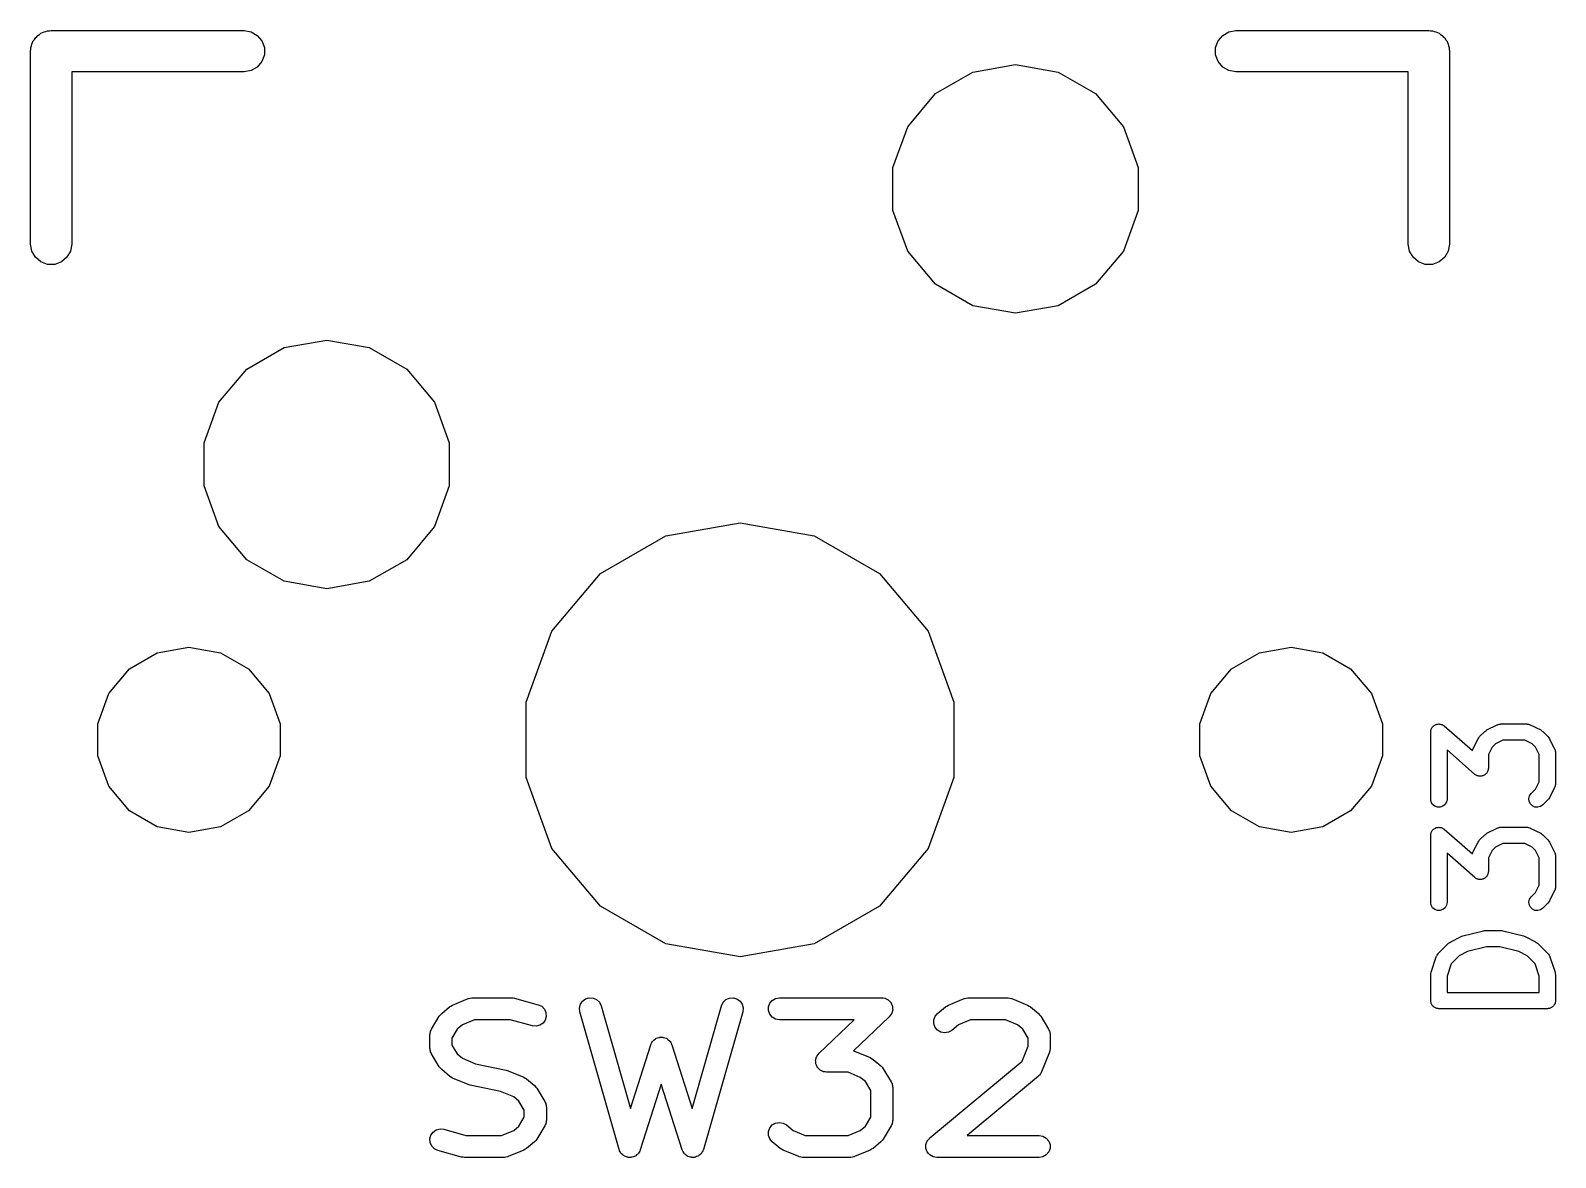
# Model space of a CAD drawing. Header units: millimetres. Extents: x 37 to 156, y -137 to -19.
# Drawn here: x 81.46 to 95.52, y -110.85 to -100.46 of the extents above; entities that cross this region are included whole.
import ezdxf

# ---------------------------------------------------------------- set-up
doc = ezdxf.new("R2010")
doc.units = ezdxf.units.MM
doc.layers.add('BLACK', color=7, linetype='Continuous')

# ---------------------------------------------------------------- blocks, each defined once
blk = doc.blocks.new('hhskb2-F.SilkS')
at = {"layer": 'BLACK'}
for p, q in [((81.5168, -100.517), (81.5275, -100.504)), ((81.5275, -100.504), (81.542, -100.496)), ((81.542, -100.496), (81.5547, -100.485)), ((81.5547, -100.485), (81.5704, -100.479)), ((81.5704, -100.479), (81.5848, -100.471)), ((81.5848, -100.471), (81.6013, -100.468)), ((81.6013, -100.468), (81.6169, -100.462)), ((81.6169, -100.462), (81.6336, -100.462)), ((81.6336, -100.462), (81.65, -100.459)), ((81.65, -100.459), (83.428, -100.459)), ((83.428, -100.459), (83.4932, -100.471)), ((83.4932, -100.471), (83.5505, -100.504)), ((83.5505, -100.504), (83.593, -100.555)), ((92.407, -100.555), (92.4495, -100.504)), ((92.4495, -100.504), (92.5068, -100.471)), ((92.5068, -100.471), (92.572, -100.459)), ((92.572, -100.459), (94.35, -100.459)), ((94.35, -100.459), (94.3664, -100.462)), ((94.3664, -100.462), (94.3831, -100.462)), ((94.3831, -100.462), (94.3987, -100.468)), ((94.3987, -100.468), (94.4152, -100.471)), ((94.4152, -100.471), (94.4296, -100.479)), ((94.4296, -100.479), (94.4453, -100.485)), ((94.4453, -100.485), (94.458, -100.496)), ((94.458, -100.496), (94.4725, -100.504)), ((94.4725, -100.504), (94.4832, -100.517)), ((81.4595, -100.65), (81.4624, -100.634)), ((81.4595, -102.428), (81.4595, -100.65)), ((81.4624, -100.617), (81.4681, -100.601)), ((81.4624, -100.634), (81.4624, -100.617)), ((81.4681, -100.601), (81.471, -100.585)), ((81.471, -100.585), (81.4793, -100.57)), ((81.4793, -100.57), (81.485, -100.555)), ((81.485, -100.555), (81.4957, -100.542)), ((81.4957, -100.542), (81.5041, -100.528)), ((81.5041, -100.528), (81.5168, -100.517)), ((83.593, -100.555), (83.6156, -100.617)), ((83.6156, -100.617), (83.6156, -100.683)), ((92.3844, -100.617), (92.407, -100.555)), ((92.3844, -100.683), (92.3844, -100.617)), ((94.4832, -100.517), (94.4959, -100.528)), ((94.4959, -100.528), (94.5043, -100.542)), ((94.5043, -100.542), (94.515, -100.555)), ((94.515, -100.555), (94.5207, -100.57)), ((94.5207, -100.57), (94.529, -100.585)), ((94.529, -100.585), (94.5319, -100.601)), ((94.5319, -100.601), (94.5376, -100.617)), ((94.5376, -100.617), (94.5376, -100.634)), ((94.5376, -100.634), (94.5405, -100.65)), ((94.5405, -100.65), (94.5405, -102.428)), ((83.593, -100.745), (83.5505, -100.796)), ((83.6156, -100.683), (83.593, -100.745)), ((90.1476, -100.842), (90.54, -100.773)), ((90.54, -100.773), (90.9324, -100.842)), ((92.407, -100.745), (92.3844, -100.683)), ((92.4495, -100.796), (92.407, -100.745)), ((83.428, -100.84), (81.8405, -100.84)), ((81.8405, -100.84), (81.8405, -102.428)), ((83.4932, -100.829), (83.428, -100.84)), ((83.5505, -100.796), (83.4932, -100.829)), ((89.8025, -101.041), (90.1476, -100.842)), ((90.9324, -100.842), (91.2775, -101.041)), ((92.5068, -100.829), (92.4495, -100.796)), ((92.572, -100.84), (92.5068, -100.829)), ((94.1595, -100.84), (92.572, -100.84)), ((94.1595, -102.428), (94.1595, -100.84)), ((89.5464, -101.346), (89.8025, -101.041)), ((91.2775, -101.041), (91.5336, -101.346)), ((89.4101, -101.721), (89.5464, -101.346)), ((91.5336, -101.346), (91.6699, -101.721)), ((89.4101, -102.119), (89.4101, -101.721)), ((91.6699, -101.721), (91.6699, -102.119)), ((89.5464, -102.494), (89.4101, -102.119)), ((91.6699, -102.119), (91.5336, -102.494)), ((81.471, -102.493), (81.4595, -102.428)), ((81.8405, -102.428), (81.829, -102.493)), ((94.171, -102.493), (94.1595, -102.428)), ((94.5405, -102.428), (94.529, -102.493)), ((81.5041, -102.55), (81.471, -102.493)), ((81.5547, -102.593), (81.5041, -102.55)), ((81.6169, -102.616), (81.5547, -102.593)), ((81.6831, -102.616), (81.6169, -102.616)), ((81.7452, -102.593), (81.6831, -102.616)), ((81.7959, -102.55), (81.7452, -102.593)), ((81.829, -102.493), (81.7959, -102.55)), ((89.8025, -102.799), (89.5464, -102.494)), ((91.5336, -102.494), (91.2775, -102.799)), ((94.2041, -102.55), (94.171, -102.493)), ((94.2548, -102.593), (94.2041, -102.55)), ((94.3169, -102.616), (94.2548, -102.593)), ((94.3831, -102.616), (94.3169, -102.616)), ((94.4453, -102.593), (94.3831, -102.616)), ((94.4959, -102.55), (94.4453, -102.593)), ((94.529, -102.493), (94.4959, -102.55)), ((90.1476, -102.998), (89.8025, -102.799)), ((91.2775, -102.799), (90.9324, -102.998)), ((90.54, -103.067), (90.1476, -102.998)), ((90.9324, -102.998), (90.54, -103.067)), ((83.7976, -103.382), (84.19, -103.313)), ((84.19, -103.313), (84.5824, -103.382)), ((83.4525, -103.581), (83.7976, -103.382)), ((84.5824, -103.382), (84.9275, -103.581)), ((83.1964, -103.886), (83.4525, -103.581)), ((84.9275, -103.581), (85.1836, -103.886)), ((83.0601, -104.261), (83.1964, -103.886)), ((85.1836, -103.886), (85.3199, -104.261)), ((83.0601, -104.659), (83.0601, -104.261)), ((85.3199, -104.261), (85.3199, -104.659)), ((83.1964, -105.034), (83.0601, -104.659)), ((85.3199, -104.659), (85.1836, -105.034)), ((87.3154, -105.119), (88, -104.998)), ((88, -104.998), (88.6846, -105.119)), ((83.4525, -105.339), (83.1964, -105.034)), ((85.1836, -105.034), (84.9275, -105.339)), ((86.7134, -105.467), (87.3154, -105.119)), ((88.6846, -105.119), (89.2865, -105.467)), ((83.7976, -105.538), (83.4525, -105.339)), ((84.9275, -105.339), (84.5824, -105.538)), ((84.19, -105.607), (83.7976, -105.538)), ((84.5824, -105.538), (84.19, -105.607)), ((86.2666, -105.999), (86.7134, -105.467)), ((89.2865, -105.467), (89.7334, -105.999)), ((86.0289, -106.652), (86.2666, -105.999)), ((89.7334, -105.999), (89.9711, -106.652)), ((82.371, -106.346), (82.6279, -106.197)), ((82.6279, -106.197), (82.92, -106.146)), ((82.92, -106.146), (83.2121, -106.197)), ((83.2121, -106.197), (83.469, -106.346)), ((92.531, -106.346), (92.7879, -106.197)), ((92.7879, -106.197), (93.08, -106.146)), ((93.08, -106.146), (93.3721, -106.197)), ((93.3721, -106.197), (93.629, -106.346)), ((82.1803, -106.573), (82.371, -106.346)), ((83.469, -106.346), (83.6597, -106.573)), ((92.3403, -106.573), (92.531, -106.346)), ((93.629, -106.346), (93.8197, -106.573)), ((82.0788, -106.852), (82.1803, -106.573)), ((83.6597, -106.573), (83.7612, -106.852)), ((86.0289, -107.348), (86.0289, -106.652)), ((89.9711, -106.652), (89.9711, -107.348)), ((92.2388, -106.852), (92.3403, -106.573)), ((93.8197, -106.573), (93.9212, -106.852)), ((82.0788, -107.148), (82.0788, -106.852)), ((83.7612, -106.852), (83.7612, -107.148)), ((92.2388, -107.148), (92.2388, -106.852)), ((93.9212, -106.852), (93.9212, -107.148)), ((94.3674, -106.928), (94.3687, -106.921)), ((94.3674, -107.547), (94.3674, -106.928)), ((94.3687, -106.921), (94.3688, -106.914)), ((94.3688, -106.914), (94.3709, -106.908)), ((94.3709, -106.908), (94.3719, -106.902)), ((94.3719, -106.902), (94.3756, -106.896)), ((94.3756, -106.896), (94.3782, -106.889)), ((94.3782, -106.889), (94.382, -106.885)), ((94.382, -106.885), (94.3849, -106.88)), ((94.3849, -106.88), (94.3905, -106.875)), ((94.3905, -106.875), (94.3954, -106.87)), ((94.3954, -106.87), (94.4004, -106.867)), ((94.4004, -106.867), (94.4049, -106.863)), ((94.4049, -106.863), (94.4118, -106.861)), ((94.4118, -106.861), (94.4182, -106.857)), ((94.4182, -106.857), (94.4239, -106.856)), ((94.4239, -106.856), (94.4294, -106.854)), ((94.4294, -106.854), (94.4367, -106.854)), ((94.4367, -106.854), (94.4439, -106.853)), ((94.4439, -106.853), (94.4496, -106.854)), ((94.4496, -106.854), (94.4554, -106.854)), ((94.4554, -106.854), (94.4623, -106.857)), ((94.4623, -106.857), (94.4695, -106.858)), ((94.4695, -106.858), (94.4744, -106.861)), ((94.4744, -106.861), (94.4799, -106.863)), ((94.4799, -106.863), (94.4855, -106.868)), ((94.4855, -106.868), (94.4918, -106.872)), ((94.4918, -106.872), (94.7518, -107.099)), ((94.8039, -106.99), (94.811, -106.98)), ((94.811, -106.98), (94.8179, -106.97)), ((94.8179, -106.97), (94.8655, -106.923)), ((94.8655, -106.923), (94.8754, -106.916)), ((94.8754, -106.916), (94.885, -106.909)), ((94.885, -106.909), (94.9803, -106.861)), ((94.9803, -106.861), (94.9844, -106.86)), ((94.9844, -106.86), (94.9882, -106.858)), ((94.9882, -106.858), (94.9968, -106.856)), ((94.9968, -106.856), (95.0052, -106.854)), ((95.0052, -106.854), (95.0096, -106.854)), ((95.0096, -106.854), (95.0138, -106.853)), ((95.0138, -106.853), (95.2519, -106.853)), ((95.2519, -106.853), (95.2562, -106.854)), ((95.2562, -106.854), (95.2605, -106.854)), ((95.2605, -106.854), (95.2689, -106.856)), ((95.2689, -106.856), (95.2776, -106.858)), ((95.2776, -106.858), (95.2813, -106.86)), ((95.2813, -106.86), (95.2854, -106.861)), ((95.2854, -106.861), (95.3807, -106.909)), ((95.3807, -106.909), (95.3903, -106.916)), ((95.3903, -106.916), (95.4002, -106.923)), ((95.4002, -106.923), (95.4478, -106.97)), ((95.4478, -106.97), (95.4547, -106.98)), ((95.4547, -106.98), (95.4618, -106.99)), ((94.7739, -107.318), (94.5174, -107.093)), ((94.5174, -107.093), (94.5174, -107.547)), ((94.7518, -107.099), (94.7529, -107.093)), ((94.7529, -107.093), (94.755, -107.089)), ((94.755, -107.089), (94.7563, -107.085)), ((94.7563, -107.085), (94.8039, -106.99)), ((94.9326, -107.068), (94.8983, -107.136)), ((94.963, -107.037), (94.9326, -107.068)), ((95.0315, -107.003), (94.963, -107.037)), ((95.2342, -107.003), (95.0315, -107.003)), ((95.3027, -107.037), (95.2342, -107.003)), ((95.3331, -107.068), (95.3027, -107.037)), ((95.3674, -107.136), (95.3331, -107.068)), ((95.4618, -106.99), (95.5095, -107.085)), ((95.5095, -107.085), (95.5107, -107.089)), ((95.5107, -107.089), (95.5129, -107.093)), ((95.5129, -107.093), (95.5144, -107.102)), ((95.5144, -107.102), (95.5169, -107.11)), ((95.5169, -107.11), (95.5166, -107.114)), ((95.5166, -107.114), (95.5174, -107.119)), ((95.5174, -107.119), (95.5174, -107.404)), ((82.1803, -107.427), (82.0788, -107.148)), ((83.7612, -107.148), (83.6597, -107.427)), ((92.3403, -107.427), (92.2388, -107.148)), ((93.9212, -107.148), (93.8197, -107.427)), ((94.8983, -107.261), (94.8971, -107.269)), ((94.8983, -107.136), (94.8983, -107.261)), ((95.3674, -107.387), (95.3674, -107.136)), ((86.2666, -108.001), (86.0289, -107.348)), ((89.9711, -107.348), (89.7334, -108.001)), ((94.7802, -107.322), (94.7739, -107.318)), ((94.7858, -107.326), (94.7802, -107.322)), ((94.7913, -107.328), (94.7858, -107.326)), ((94.7962, -107.331), (94.7913, -107.328)), ((94.8034, -107.333), (94.7962, -107.331)), ((94.8103, -107.335), (94.8034, -107.333)), ((94.8161, -107.335), (94.8103, -107.335)), ((94.8218, -107.336), (94.8161, -107.335)), ((94.829, -107.335), (94.8218, -107.336)), ((94.8364, -107.335), (94.829, -107.335)), ((94.8418, -107.333), (94.8364, -107.335)), ((94.8475, -107.332), (94.8418, -107.333)), ((94.8539, -107.329), (94.8475, -107.332)), ((94.8608, -107.326), (94.8539, -107.329)), ((94.8653, -107.323), (94.8608, -107.326)), ((94.8703, -107.32), (94.8653, -107.323)), ((94.8752, -107.314), (94.8703, -107.32)), ((94.8808, -107.31), (94.8752, -107.314)), ((94.8837, -107.305), (94.8808, -107.31)), ((94.8875, -107.3), (94.8837, -107.305)), ((94.8901, -107.293), (94.8875, -107.3)), ((94.8938, -107.287), (94.8901, -107.293)), ((94.8948, -107.281), (94.8938, -107.287)), ((94.8969, -107.276), (94.8948, -107.281)), ((94.8971, -107.269), (94.8969, -107.276)), ((95.3331, -107.455), (95.3674, -107.387)), ((82.371, -107.654), (82.1803, -107.427)), ((83.6597, -107.427), (83.469, -107.654)), ((92.531, -107.654), (92.3403, -107.427)), ((93.8197, -107.427), (93.629, -107.654)), ((95.2724, -107.541), (95.2792, -107.515)), ((95.2747, -107.567), (95.2724, -107.541)), ((95.2792, -107.515), (95.2941, -107.494)), ((95.2941, -107.494), (95.3331, -107.455)), ((95.4618, -107.533), (95.4547, -107.543)), ((95.5095, -107.438), (95.4618, -107.533)), ((95.5107, -107.434), (95.5095, -107.438)), ((95.5129, -107.43), (95.5107, -107.434)), ((95.5144, -107.421), (95.5129, -107.43)), ((95.5169, -107.413), (95.5144, -107.421)), ((95.5174, -107.404), (95.5166, -107.409)), ((95.5166, -107.409), (95.5169, -107.413)), ((82.6279, -107.803), (82.371, -107.654)), ((83.469, -107.654), (83.2121, -107.803)), ((92.7879, -107.803), (92.531, -107.654)), ((93.629, -107.654), (93.3721, -107.803)), ((94.3719, -107.573), (94.3674, -107.547)), ((94.3849, -107.595), (94.3719, -107.573)), ((94.4049, -107.612), (94.3849, -107.595)), ((94.4294, -107.621), (94.4049, -107.612)), ((94.4554, -107.621), (94.4294, -107.621)), ((94.4799, -107.612), (94.4554, -107.621)), ((94.4998, -107.595), (94.4799, -107.612)), ((94.5129, -107.573), (94.4998, -107.595)), ((94.5174, -107.547), (94.5129, -107.573)), ((95.2857, -107.59), (95.2747, -107.567)), ((95.3041, -107.609), (95.2857, -107.59)), ((95.3277, -107.62), (95.3041, -107.609)), ((95.3537, -107.622), (95.3277, -107.62)), ((95.3788, -107.615), (95.3537, -107.622)), ((95.4002, -107.6), (95.3788, -107.615)), ((95.4478, -107.553), (95.4002, -107.6)), ((95.4547, -107.543), (95.4478, -107.553)), ((82.92, -107.854), (82.6279, -107.803)), ((83.2121, -107.803), (82.92, -107.854)), ((93.08, -107.854), (92.7879, -107.803)), ((93.3721, -107.803), (93.08, -107.854)), ((94.3905, -107.828), (94.3954, -107.822)), ((94.3954, -107.822), (94.4004, -107.819)), ((94.4004, -107.819), (94.4049, -107.816)), ((94.4049, -107.816), (94.4118, -107.813)), ((94.4118, -107.813), (94.4182, -107.809)), ((94.4182, -107.809), (94.4239, -107.809)), ((94.4239, -107.809), (94.4294, -107.807)), ((94.4294, -107.807), (94.4367, -107.807)), ((94.4367, -107.807), (94.4439, -107.805)), ((94.4439, -107.805), (94.4496, -107.807)), ((94.4496, -107.807), (94.4554, -107.807)), ((94.4554, -107.807), (94.4623, -107.809)), ((94.4623, -107.809), (94.4695, -107.811)), ((94.4695, -107.811), (94.4744, -107.814)), ((94.4744, -107.814), (94.4799, -107.816)), ((94.4799, -107.816), (94.4855, -107.82)), ((94.4855, -107.82), (94.4918, -107.824)), ((94.4918, -107.824), (94.7518, -108.052)), ((94.885, -107.861), (94.9803, -107.813)), ((94.9803, -107.813), (94.9844, -107.812)), ((94.9844, -107.812), (94.9882, -107.81)), ((94.9882, -107.81), (94.9968, -107.808)), ((94.9968, -107.808), (95.0052, -107.806)), ((95.0052, -107.806), (95.0096, -107.806)), ((95.0096, -107.806), (95.0138, -107.805)), ((95.0138, -107.805), (95.2519, -107.805)), ((95.2519, -107.805), (95.2562, -107.806)), ((95.2562, -107.806), (95.2605, -107.806)), ((95.2605, -107.806), (95.2689, -107.808)), ((95.2689, -107.808), (95.2776, -107.81)), ((95.2776, -107.81), (95.2813, -107.812)), ((95.2813, -107.812), (95.2854, -107.813)), ((95.2854, -107.813), (95.3807, -107.861)), ((94.3674, -107.88), (94.3687, -107.873)), ((94.3674, -108.5), (94.3674, -107.88)), ((94.3687, -107.873), (94.3688, -107.866)), ((94.3688, -107.866), (94.3709, -107.861)), ((94.3709, -107.861), (94.3719, -107.855)), ((94.3719, -107.855), (94.3756, -107.848)), ((94.3756, -107.848), (94.3782, -107.842)), ((94.3782, -107.842), (94.382, -107.837)), ((94.382, -107.837), (94.3849, -107.832)), ((94.3849, -107.832), (94.3905, -107.828)), ((94.7563, -108.037), (94.8039, -107.942)), ((94.8039, -107.942), (94.811, -107.933)), ((94.811, -107.933), (94.8179, -107.923)), ((94.8179, -107.923), (94.8655, -107.875)), ((94.8655, -107.875), (94.8754, -107.868)), ((94.8754, -107.868), (94.885, -107.861)), ((95.0315, -107.955), (94.963, -107.99)), ((95.2342, -107.955), (95.0315, -107.955)), ((95.3027, -107.99), (95.2342, -107.955)), ((95.3807, -107.861), (95.3903, -107.868)), ((95.3903, -107.868), (95.4002, -107.875)), ((95.4002, -107.875), (95.4478, -107.923)), ((95.4478, -107.923), (95.4547, -107.933)), ((95.4547, -107.933), (95.4618, -107.942)), ((95.4618, -107.942), (95.5095, -108.037)), ((86.7134, -108.533), (86.2666, -108.001)), ((89.7334, -108.001), (89.2865, -108.533)), ((94.7739, -108.27), (94.5174, -108.046)), ((94.5174, -108.046), (94.5174, -108.5)), ((94.7518, -108.052), (94.7529, -108.045)), ((94.7529, -108.045), (94.755, -108.042)), ((94.755, -108.042), (94.7563, -108.037)), ((94.9326, -108.02), (94.8983, -108.089)), ((94.8983, -108.089), (94.8983, -108.214)), ((94.963, -107.99), (94.9326, -108.02)), ((95.3331, -108.02), (95.3027, -107.99)), ((95.3674, -108.089), (95.3331, -108.02)), ((95.3674, -108.339), (95.3674, -108.089)), ((95.5095, -108.037), (95.5107, -108.042)), ((95.5107, -108.042), (95.5129, -108.045)), ((95.5129, -108.045), (95.5144, -108.054)), ((95.5144, -108.054), (95.5169, -108.062)), ((95.5169, -108.062), (95.5166, -108.067)), ((95.5166, -108.067), (95.5174, -108.071)), ((95.5174, -108.071), (95.5174, -108.357)), ((94.8938, -108.239), (94.8901, -108.246)), ((94.8948, -108.234), (94.8938, -108.239)), ((94.8969, -108.228), (94.8948, -108.234)), ((94.8971, -108.221), (94.8969, -108.228)), ((94.8983, -108.214), (94.8971, -108.221)), ((94.7802, -108.274), (94.7739, -108.27)), ((94.7858, -108.279), (94.7802, -108.274)), ((94.7913, -108.281), (94.7858, -108.279)), ((94.7962, -108.284), (94.7913, -108.281)), ((94.8034, -108.285), (94.7962, -108.284)), ((94.8103, -108.288), (94.8034, -108.285)), ((94.8161, -108.288), (94.8103, -108.288)), ((94.8218, -108.289), (94.8161, -108.288)), ((94.829, -108.288), (94.8218, -108.289)), ((94.8364, -108.288), (94.829, -108.288)), ((94.8418, -108.286), (94.8364, -108.288)), ((94.8475, -108.285), (94.8418, -108.286)), ((94.8539, -108.281), (94.8475, -108.285)), ((94.8608, -108.279), (94.8539, -108.281)), ((94.8653, -108.275), (94.8608, -108.279)), ((94.8703, -108.272), (94.8653, -108.275)), ((94.8752, -108.267), (94.8703, -108.272)), ((94.8808, -108.262), (94.8752, -108.267)), ((94.8837, -108.257), (94.8808, -108.262)), ((94.8875, -108.253), (94.8837, -108.257)), ((94.8901, -108.246), (94.8875, -108.253)), ((95.3331, -108.407), (95.3674, -108.339)), ((95.5107, -108.386), (95.5095, -108.39)), ((95.5129, -108.382), (95.5107, -108.386)), ((95.5144, -108.374), (95.5129, -108.382)), ((95.5169, -108.365), (95.5144, -108.374)), ((95.5174, -108.357), (95.5166, -108.361)), ((95.5166, -108.361), (95.5169, -108.365)), ((94.3719, -108.525), (94.3674, -108.5)), ((94.3849, -108.548), (94.3719, -108.525)), ((94.5129, -108.525), (94.4998, -108.548)), ((94.5174, -108.5), (94.5129, -108.525)), ((95.2724, -108.493), (95.2792, -108.468)), ((95.2747, -108.519), (95.2724, -108.493)), ((95.2857, -108.543), (95.2747, -108.519)), ((95.2792, -108.468), (95.2941, -108.446)), ((95.2941, -108.446), (95.3331, -108.407)), ((95.4478, -108.505), (95.4002, -108.553)), ((95.4547, -108.495), (95.4478, -108.505)), ((95.4618, -108.485), (95.4547, -108.495)), ((95.5095, -108.39), (95.4618, -108.485)), ((87.3154, -108.881), (86.7134, -108.533)), ((89.2865, -108.533), (88.6846, -108.881)), ((94.4049, -108.564), (94.3849, -108.548)), ((94.4294, -108.573), (94.4049, -108.564)), ((94.4554, -108.573), (94.4294, -108.573)), ((94.4799, -108.564), (94.4554, -108.573)), ((94.4998, -108.548), (94.4799, -108.564)), ((95.3041, -108.561), (95.2857, -108.543)), ((95.3277, -108.572), (95.3041, -108.561)), ((95.3537, -108.574), (95.3277, -108.572)), ((95.3788, -108.567), (95.3537, -108.574)), ((95.4002, -108.553), (95.3788, -108.567)), ((94.6548, -108.811), (94.6623, -108.808)), ((94.6623, -108.808), (94.8528, -108.76)), ((94.8528, -108.76), (94.8619, -108.759)), ((94.8619, -108.759), (94.871, -108.758)), ((94.871, -108.758), (95.0138, -108.758)), ((95.0138, -108.758), (95.0228, -108.759)), ((95.0228, -108.759), (95.032, -108.76)), ((95.032, -108.76), (95.2225, -108.808)), ((95.2225, -108.808), (95.23, -108.811)), ((88, -109.002), (87.3154, -108.881)), ((88.6846, -108.881), (88, -109.002)), ((94.437, -108.97), (94.5322, -108.875)), ((94.5322, -108.875), (94.542, -108.868)), ((94.542, -108.868), (94.5517, -108.861)), ((94.5517, -108.861), (94.6469, -108.813)), ((94.6469, -108.813), (94.6548, -108.811)), ((94.8802, -108.908), (94.7067, -108.951)), ((95.0046, -108.908), (94.8802, -108.908)), ((95.1781, -108.951), (95.0046, -108.908)), ((95.23, -108.811), (95.2378, -108.813)), ((95.2378, -108.813), (95.3331, -108.861)), ((95.3331, -108.861), (95.3427, -108.868)), ((95.3427, -108.868), (95.3526, -108.875)), ((95.3526, -108.875), (95.4478, -108.97)), ((94.3712, -109.142), (94.4188, -109)), ((94.4188, -109), (94.4209, -108.996)), ((94.4209, -108.996), (94.422, -108.992)), ((94.422, -108.992), (94.4271, -108.984)), ((94.4271, -108.984), (94.4313, -108.977)), ((94.4313, -108.977), (94.4345, -108.974)), ((94.4345, -108.974), (94.437, -108.97)), ((94.5556, -109.064), (94.5174, -109.178)), ((94.6297, -108.99), (94.5556, -109.064)), ((94.7067, -108.951), (94.6297, -108.99)), ((95.2551, -108.99), (95.1781, -108.951)), ((95.3292, -109.064), (95.2551, -108.99)), ((95.3674, -109.178), (95.3292, -109.064)), ((95.4478, -108.97), (95.4503, -108.974)), ((95.4503, -108.974), (95.4535, -108.977)), ((95.4535, -108.977), (95.4577, -108.984)), ((95.4577, -108.984), (95.4627, -108.992)), ((95.4627, -108.992), (95.4639, -108.996)), ((95.4639, -108.996), (95.4659, -109)), ((95.4659, -109), (95.5135, -109.142)), ((94.3674, -109.166), (94.3695, -109.154)), ((94.3674, -109.404), (94.3674, -109.166)), ((94.3695, -109.154), (94.3712, -109.142)), ((94.5174, -109.178), (94.5174, -109.329)), ((95.3674, -109.329), (95.3674, -109.178)), ((95.5135, -109.142), (95.5153, -109.154)), ((95.5153, -109.154), (95.5174, -109.166)), ((95.5174, -109.166), (95.5174, -109.404)), ((94.5174, -109.329), (95.3674, -109.329)), ((85.2498, -109.522), (85.3224, -109.462)), ((85.3224, -109.462), (85.3356, -109.454)), ((85.3356, -109.454), (85.3484, -109.446)), ((85.3484, -109.446), (85.4935, -109.386)), ((85.4935, -109.386), (85.4958, -109.385)), ((85.4958, -109.385), (85.4978, -109.384)), ((85.4978, -109.384), (85.5129, -109.381)), ((85.5129, -109.381), (85.5279, -109.378)), ((85.5279, -109.378), (85.5303, -109.378)), ((85.5303, -109.378), (85.5326, -109.378)), ((85.5326, -109.378), (85.8954, -109.378)), ((85.8954, -109.378), (85.909, -109.38)), ((85.909, -109.38), (85.9226, -109.382)), ((85.9226, -109.382), (86.1403, -109.442)), ((86.1403, -109.442), (86.1722, -109.457)), ((86.1722, -109.457), (86.1969, -109.482)), ((86.1969, -109.482), (86.2115, -109.515)), ((86.5198, -109.472), (86.5284, -109.438)), ((86.5235, -109.507), (86.5198, -109.472)), ((86.8863, -110.777), (86.5235, -109.507)), ((86.5284, -109.438), (86.5481, -109.409)), ((86.5481, -109.409), (86.5767, -109.388)), ((86.5767, -109.388), (86.6106, -109.378)), ((86.6106, -109.378), (86.6458, -109.381)), ((86.6458, -109.381), (86.678, -109.395)), ((86.678, -109.395), (86.7034, -109.42)), ((86.7034, -109.42), (86.7188, -109.452)), ((86.7188, -109.452), (86.9895, -110.399)), ((87.5591, -110.399), (87.8297, -109.452)), ((88.0251, -109.507), (87.6623, -110.777)), ((87.8297, -109.452), (87.8452, -109.42)), ((87.8452, -109.42), (87.8705, -109.395)), ((87.8705, -109.395), (87.9028, -109.381)), ((87.9028, -109.381), (87.938, -109.378)), ((87.938, -109.378), (87.9719, -109.388)), ((87.9719, -109.388), (88.0004, -109.409)), ((88.0004, -109.409), (88.0202, -109.438)), ((88.0202, -109.438), (88.0288, -109.472)), ((88.0288, -109.472), (88.0251, -109.507)), ((88.2628, -109.462), (88.2749, -109.429)), ((88.2628, -109.497), (88.2628, -109.462)), ((88.2749, -109.53), (88.2628, -109.497)), ((88.2749, -109.429), (88.2976, -109.402)), ((88.2976, -109.402), (88.3281, -109.384)), ((88.3281, -109.384), (88.3629, -109.378)), ((88.3629, -109.378), (89.3063, -109.378)), ((89.3063, -109.378), (89.3206, -109.38)), ((89.3206, -109.38), (89.335, -109.382)), ((89.335, -109.382), (89.3379, -109.383)), ((89.3379, -109.383), (89.341, -109.384)), ((89.341, -109.384), (89.3536, -109.391)), ((89.3536, -109.391), (89.3666, -109.398)), ((89.3666, -109.398), (89.3688, -109.4)), ((89.3688, -109.4), (89.3716, -109.402)), ((89.3716, -109.402), (89.3809, -109.413)), ((89.3809, -109.413), (89.3909, -109.423)), ((89.3909, -109.423), (89.3922, -109.426)), ((89.3922, -109.426), (89.3943, -109.429)), ((89.3943, -109.429), (89.3992, -109.442)), ((89.4014, -109.511), (89.3973, -109.525)), ((89.3992, -109.442), (89.405, -109.456)), ((89.4063, -109.497), (89.4014, -109.511)), ((89.405, -109.456), (89.4052, -109.459)), ((89.4052, -109.459), (89.4063, -109.462)), ((89.4063, -109.462), (89.4063, -109.476)), ((89.4063, -109.476), (89.4073, -109.491)), ((89.4073, -109.491), (89.4063, -109.494)), ((89.4063, -109.494), (89.4063, -109.497)), ((89.8218, -109.522), (89.8944, -109.462)), ((89.8944, -109.462), (89.9076, -109.454)), ((89.9076, -109.454), (89.9204, -109.446)), ((89.9204, -109.446), (90.0655, -109.386)), ((90.0655, -109.386), (90.0678, -109.385)), ((90.0678, -109.385), (90.0698, -109.384)), ((90.0698, -109.384), (90.0849, -109.381)), ((90.0849, -109.381), (90.0999, -109.378)), ((90.0999, -109.378), (90.1023, -109.378)), ((90.1023, -109.378), (90.1046, -109.378)), ((90.1046, -109.378), (90.4674, -109.378)), ((90.4674, -109.378), (90.4697, -109.378)), ((90.4697, -109.378), (90.4721, -109.378)), ((90.4721, -109.378), (90.4871, -109.381)), ((90.4871, -109.381), (90.5022, -109.384)), ((90.5022, -109.384), (90.5042, -109.385)), ((90.5042, -109.385), (90.5065, -109.386)), ((90.5065, -109.386), (90.6516, -109.446)), ((90.6516, -109.446), (90.6644, -109.454)), ((90.6644, -109.454), (90.6776, -109.462)), ((90.6776, -109.462), (90.7502, -109.522)), ((94.3685, -109.411), (94.3674, -109.404)), ((94.3685, -109.417), (94.3685, -109.411)), ((94.3708, -109.423), (94.3685, -109.417)), ((94.3719, -109.43), (94.3708, -109.423)), ((94.3752, -109.436), (94.3719, -109.43)), ((94.3774, -109.442), (94.3752, -109.436)), ((94.3816, -109.447), (94.3774, -109.442)), ((94.3849, -109.452), (94.3816, -109.447)), ((94.39, -109.457), (94.3849, -109.452)), ((94.3942, -109.462), (94.39, -109.457)), ((94.3999, -109.465), (94.3942, -109.462)), ((94.4049, -109.469), (94.3999, -109.465)), ((94.411, -109.471), (94.4049, -109.469)), ((94.4167, -109.475), (94.411, -109.471)), ((94.4232, -109.476), (94.4167, -109.475)), ((94.4294, -109.478), (94.4232, -109.476)), ((94.4359, -109.478), (94.4294, -109.478)), ((94.4424, -109.479), (94.4359, -109.478)), ((95.4424, -109.479), (94.4424, -109.479)), ((95.4488, -109.478), (95.4424, -109.479)), ((95.4554, -109.478), (95.4488, -109.478)), ((95.4616, -109.476), (95.4554, -109.478)), ((95.468, -109.475), (95.4616, -109.476)), ((95.4737, -109.471), (95.468, -109.475)), ((95.4799, -109.469), (95.4737, -109.471)), ((95.4849, -109.465), (95.4799, -109.469)), ((95.4906, -109.462), (95.4849, -109.465)), ((95.4948, -109.457), (95.4906, -109.462)), ((95.4998, -109.452), (95.4948, -109.457)), ((95.5031, -109.447), (95.4998, -109.452)), ((95.5073, -109.442), (95.5031, -109.447)), ((95.5096, -109.436), (95.5073, -109.442)), ((95.5129, -109.43), (95.5096, -109.436)), ((95.514, -109.423), (95.5129, -109.43)), ((95.5162, -109.417), (95.514, -109.423)), ((95.5174, -109.404), (95.5162, -109.411)), ((95.5162, -109.411), (95.5162, -109.417)), ((85.1552, -109.669), (85.2277, -109.548)), ((85.2277, -109.548), (85.2388, -109.535)), ((85.2388, -109.535), (85.2498, -109.522)), ((85.4407, -109.628), (85.3931, -109.668)), ((85.5529, -109.581), (85.4407, -109.628)), ((85.8816, -109.581), (85.5529, -109.581)), ((86.0859, -109.638), (85.8816, -109.581)), ((86.1211, -109.641), (86.0859, -109.638)), ((86.1552, -109.632), (86.1211, -109.641)), ((86.1843, -109.612), (86.1552, -109.632)), ((86.2048, -109.584), (86.1843, -109.612)), ((86.2143, -109.55), (86.2048, -109.584)), ((86.2115, -109.515), (86.2143, -109.55)), ((88.2976, -109.557), (88.2749, -109.53)), ((88.3281, -109.575), (88.2976, -109.557)), ((88.3629, -109.581), (88.3281, -109.575)), ((89.0523, -109.581), (88.3629, -109.581)), ((88.7282, -109.89), (89.0523, -109.581)), ((89.3764, -109.553), (89.0466, -109.867)), ((89.385, -109.541), (89.3764, -109.553)), ((89.3943, -109.53), (89.385, -109.541)), ((89.3954, -109.527), (89.3943, -109.53)), ((89.3973, -109.525), (89.3954, -109.527)), ((89.7867, -109.618), (89.7869, -109.582)), ((89.7987, -109.651), (89.7867, -109.618)), ((89.7869, -109.582), (89.799, -109.549)), ((89.8213, -109.678), (89.7987, -109.651)), ((89.799, -109.549), (89.8218, -109.522)), ((90.0127, -109.628), (89.9519, -109.679)), ((90.1249, -109.581), (90.0127, -109.628)), ((90.4471, -109.581), (90.1249, -109.581)), ((90.5593, -109.628), (90.4471, -109.581)), ((90.6069, -109.668), (90.5593, -109.628)), ((90.7502, -109.522), (90.7611, -109.535)), ((90.7611, -109.535), (90.7723, -109.548)), ((90.7723, -109.548), (90.8448, -109.669)), ((85.1407, -109.721), (85.1424, -109.712)), ((85.1407, -109.842), (85.1407, -109.721)), ((85.1424, -109.712), (85.1425, -109.702)), ((85.1425, -109.702), (85.1454, -109.695)), ((85.1454, -109.695), (85.1468, -109.687)), ((85.1468, -109.687), (85.1517, -109.678)), ((85.1517, -109.678), (85.1552, -109.669)), ((85.3931, -109.668), (85.3439, -109.75)), ((85.3439, -109.75), (85.3439, -109.814)), ((87.1803, -109.804), (87.1876, -109.792)), ((87.1876, -109.792), (87.1939, -109.78)), ((87.1939, -109.78), (87.1969, -109.777)), ((87.1969, -109.777), (87.1991, -109.774)), ((87.1991, -109.774), (87.2099, -109.766)), ((87.2099, -109.766), (87.2201, -109.756)), ((87.2201, -109.756), (87.2238, -109.755)), ((87.2238, -109.755), (87.227, -109.752)), ((87.227, -109.752), (87.24, -109.748)), ((87.24, -109.748), (87.2527, -109.743)), ((87.2527, -109.743), (87.2568, -109.743)), ((87.2568, -109.743), (87.2606, -109.742)), ((87.2606, -109.742), (87.2743, -109.742)), ((87.2743, -109.742), (87.288, -109.742)), ((87.288, -109.742), (87.2918, -109.743)), ((87.2918, -109.743), (87.2959, -109.743)), ((87.2959, -109.743), (87.3085, -109.748)), ((87.3085, -109.748), (87.3216, -109.752)), ((87.3216, -109.752), (87.3248, -109.755)), ((87.3248, -109.755), (87.3285, -109.756)), ((87.3285, -109.756), (87.3387, -109.766)), ((87.3387, -109.766), (87.3495, -109.774)), ((87.3495, -109.774), (87.3516, -109.777)), ((87.3516, -109.777), (87.3546, -109.78)), ((87.3546, -109.78), (87.361, -109.792)), ((87.361, -109.792), (87.3683, -109.804)), ((89.8518, -109.696), (89.8213, -109.678)), ((89.8865, -109.702), (89.8518, -109.696)), ((89.9213, -109.696), (89.8865, -109.702)), ((89.9519, -109.679), (89.9213, -109.696)), ((90.6561, -109.75), (90.6069, -109.668)), ((90.6561, -109.823), (90.6561, -109.75)), ((90.8448, -109.669), (90.8483, -109.678)), ((90.8483, -109.678), (90.8532, -109.687)), ((90.8532, -109.687), (90.8546, -109.695)), ((90.8546, -109.695), (90.8575, -109.702)), ((90.8575, -109.702), (90.8576, -109.712)), ((90.8576, -109.712), (90.8593, -109.721)), ((90.8593, -109.721), (90.8593, -109.842)), ((85.1424, -109.852), (85.1407, -109.842)), ((85.1425, -109.862), (85.1424, -109.852)), ((85.1454, -109.869), (85.1425, -109.862)), ((85.1468, -109.877), (85.1454, -109.869)), ((85.1517, -109.886), (85.1468, -109.877)), ((85.1552, -109.895), (85.1517, -109.886)), ((85.2277, -110.016), (85.1552, -109.895)), ((85.3439, -109.814), (85.3931, -109.896)), ((85.3931, -109.896), (85.4407, -109.936)), ((86.9895, -110.399), (87.1775, -109.811)), ((87.1775, -109.811), (87.1794, -109.808)), ((87.1794, -109.808), (87.1803, -109.804)), ((87.3683, -109.804), (87.3692, -109.808)), ((87.3692, -109.808), (87.3711, -109.811)), ((87.3711, -109.811), (87.5591, -110.399)), ((88.6982, -109.946), (88.7032, -109.932)), ((88.7032, -109.932), (88.7073, -109.918)), ((88.7073, -109.918), (88.7092, -109.916)), ((88.7092, -109.916), (88.7103, -109.913)), ((88.7103, -109.913), (88.7196, -109.901)), ((88.7196, -109.901), (88.7282, -109.89)), ((89.0466, -109.867), (89.0507, -109.868)), ((89.0507, -109.868), (89.0528, -109.869)), ((89.0528, -109.869), (89.0551, -109.87)), ((89.0551, -109.87), (89.2002, -109.93)), ((89.2002, -109.93), (89.213, -109.938)), ((90.6004, -109.962), (90.6561, -109.823)), ((90.852, -109.88), (90.7795, -110.062)), ((90.8524, -109.879), (90.852, -109.88)), ((90.8532, -109.877), (90.8524, -109.879)), ((90.856, -109.861), (90.8532, -109.877)), ((90.8593, -109.846), (90.856, -109.861)), ((90.8593, -109.842), (90.859, -109.844)), ((90.859, -109.844), (90.8593, -109.846)), ((85.2389, -110.028), (85.2277, -110.016)), ((85.2498, -110.041), (85.2389, -110.028)), ((85.3224, -110.102), (85.2498, -110.041)), ((85.4407, -109.936), (85.5627, -109.987)), ((85.5627, -109.987), (85.8436, -110.045)), ((85.8436, -110.045), (85.8525, -110.049)), ((85.8525, -110.049), (85.8619, -110.051)), ((85.8619, -110.051), (86.0071, -110.111)), ((88.6973, -109.952), (88.6982, -109.949)), ((88.6982, -109.966), (88.6973, -109.952)), ((88.6982, -109.949), (88.6982, -109.946)), ((88.6982, -109.981), (88.6982, -109.966)), ((88.6993, -109.984), (88.6982, -109.981)), ((88.6995, -109.987), (88.6993, -109.984)), ((88.7053, -110.001), (88.6995, -109.987)), ((88.7103, -110.014), (88.7053, -110.001)), ((88.7124, -110.017), (88.7103, -110.014)), ((88.7137, -110.02), (88.7124, -110.017)), ((88.7237, -110.03), (88.7137, -110.02)), ((88.733, -110.041), (88.7237, -110.03)), ((88.7358, -110.043), (88.733, -110.041)), ((88.738, -110.045), (88.7358, -110.043)), ((88.751, -110.052), (88.738, -110.045)), ((88.7635, -110.059), (88.751, -110.052)), ((88.7667, -110.059), (88.7635, -110.059)), ((88.7696, -110.061), (88.7667, -110.059)), ((88.784, -110.062), (88.7696, -110.061)), ((88.7983, -110.065), (88.784, -110.062)), ((88.9957, -110.065), (88.7983, -110.065)), ((89.1079, -110.112), (88.9957, -110.065)), ((89.213, -109.938), (89.2262, -109.946)), ((89.2262, -109.946), (89.2988, -110.006)), ((89.2988, -110.006), (89.3097, -110.019)), ((89.3097, -110.019), (89.3208, -110.032)), ((89.3208, -110.032), (89.3934, -110.153)), ((89.7492, -110.671), (90.6004, -109.962)), ((90.7755, -110.068), (90.773, -110.075)), ((90.7795, -110.062), (90.7755, -110.068)), ((85.3356, -110.109), (85.3224, -110.102)), ((85.3484, -110.118), (85.3356, -110.109)), ((85.4935, -110.178), (85.3484, -110.118)), ((85.5029, -110.18), (85.4935, -110.178)), ((85.5118, -110.184), (85.5029, -110.18)), ((85.7927, -110.242), (85.5118, -110.184)), ((86.0071, -110.111), (86.0199, -110.12)), ((86.0199, -110.12), (86.033, -110.127)), ((86.033, -110.127), (86.1056, -110.188)), ((86.1056, -110.188), (86.1166, -110.201)), ((86.1166, -110.201), (86.1277, -110.213)), ((86.1277, -110.213), (86.2003, -110.334)), ((87.2743, -110.176), (87.0808, -110.78)), ((87.4678, -110.78), (87.2743, -110.176)), ((89.1554, -110.151), (89.1079, -110.112)), ((89.2047, -110.233), (89.1554, -110.151)), ((89.3934, -110.153), (89.3969, -110.162)), ((89.3969, -110.162), (89.4018, -110.17)), ((89.4018, -110.17), (89.4032, -110.178)), ((89.4032, -110.178), (89.406, -110.186)), ((89.406, -110.186), (89.4062, -110.196)), ((89.4062, -110.196), (89.4079, -110.205)), ((89.4079, -110.205), (89.4079, -110.508)), ((90.7502, -110.102), (90.0949, -110.648)), ((90.755, -110.096), (90.7502, -110.102)), ((90.7609, -110.092), (90.755, -110.096)), ((90.7663, -110.083), (90.7609, -110.092)), ((90.773, -110.075), (90.7663, -110.083)), ((85.9148, -110.293), (85.7927, -110.242)), ((85.9623, -110.333), (85.9148, -110.293)), ((86.0115, -110.415), (85.9623, -110.333)), ((86.2003, -110.334), (86.2037, -110.343)), ((86.2037, -110.343), (86.2086, -110.352)), ((86.2086, -110.352), (86.21, -110.36)), ((89.2047, -110.479), (89.2047, -110.233)), ((85.9623, -110.562), (86.0115, -110.479)), ((86.0115, -110.479), (86.0115, -110.415)), ((86.21, -110.36), (86.2129, -110.367)), ((86.2129, -110.367), (86.2131, -110.377)), ((86.2131, -110.377), (86.2147, -110.387)), ((86.2147, -110.387), (86.2147, -110.508)), ((89.1554, -110.562), (89.2047, -110.479)), ((85.1506, -110.645), (85.1711, -110.617)), ((85.1711, -110.617), (85.2002, -110.597)), ((85.2002, -110.597), (85.2344, -110.588)), ((85.2344, -110.588), (85.2695, -110.591)), ((85.2695, -110.591), (85.4738, -110.648)), ((85.8025, -110.648), (85.9148, -110.601)), ((85.9148, -110.601), (85.9623, -110.562)), ((86.2003, -110.56), (86.1277, -110.681)), ((86.2037, -110.551), (86.2003, -110.56)), ((86.2086, -110.542), (86.2037, -110.551)), ((86.21, -110.534), (86.2086, -110.542)), ((86.2129, -110.527), (86.21, -110.534)), ((86.2131, -110.517), (86.2129, -110.527)), ((86.2147, -110.508), (86.2131, -110.517)), ((88.2627, -110.611), (88.2747, -110.578)), ((88.2629, -110.647), (88.2627, -110.611)), ((88.2747, -110.578), (88.2973, -110.551)), ((88.2973, -110.551), (88.3278, -110.533)), ((88.3278, -110.533), (88.3625, -110.527)), ((88.3625, -110.527), (88.3973, -110.533)), ((88.3973, -110.533), (88.4279, -110.551)), ((88.4279, -110.551), (88.4887, -110.601)), ((88.4887, -110.601), (88.6009, -110.648)), ((88.9957, -110.648), (89.1079, -110.601)), ((89.1079, -110.601), (89.1554, -110.562)), ((89.3934, -110.56), (89.3208, -110.681)), ((89.3969, -110.551), (89.3934, -110.56)), ((89.4018, -110.542), (89.3969, -110.551)), ((89.4032, -110.534), (89.4018, -110.542)), ((89.406, -110.527), (89.4032, -110.534)), ((89.4062, -110.517), (89.406, -110.527)), ((89.4079, -110.508), (89.4062, -110.517)), ((85.1412, -110.679), (85.1506, -110.645)), ((85.1439, -110.714), (85.1412, -110.679)), ((85.1585, -110.747), (85.1439, -110.714)), ((85.1833, -110.772), (85.1585, -110.747)), ((85.2151, -110.787), (85.1833, -110.772)), ((85.4738, -110.648), (85.8025, -110.648)), ((86.0199, -110.775), (86.0071, -110.783)), ((86.033, -110.767), (86.0199, -110.775)), ((86.1056, -110.707), (86.033, -110.767)), ((86.1166, -110.694), (86.1056, -110.707)), ((86.1277, -110.681), (86.1166, -110.694)), ((88.275, -110.68), (88.2629, -110.647)), ((88.2978, -110.707), (88.275, -110.68)), ((88.3704, -110.767), (88.2978, -110.707)), ((88.3836, -110.775), (88.3704, -110.767)), ((88.3964, -110.783), (88.3836, -110.775)), ((88.6009, -110.648), (88.9957, -110.648)), ((89.213, -110.775), (89.2002, -110.783)), ((89.2262, -110.767), (89.213, -110.775)), ((89.2988, -110.707), (89.2262, -110.767)), ((89.3097, -110.694), (89.2988, -110.707)), ((89.3208, -110.681), (89.3097, -110.694)), ((89.7142, -110.749), (89.7142, -110.732)), ((89.7142, -110.732), (89.7143, -110.732)), ((89.7142, -110.767), (89.7142, -110.749)), ((89.7202, -110.784), (89.7142, -110.767)), ((89.7142, -110.767), (89.7142, -110.767)), ((89.7142, -110.767), (89.7142, -110.767)), ((89.7143, -110.732), (89.7203, -110.715)), ((89.7143, -110.732), (89.7143, -110.732)), ((89.7203, -110.715), (89.7263, -110.699)), ((89.7263, -110.699), (89.7264, -110.699)), ((89.7264, -110.699), (89.7265, -110.698)), ((89.7265, -110.698), (89.7378, -110.685)), ((89.7378, -110.685), (89.749, -110.672)), ((89.749, -110.672), (89.7491, -110.672)), ((89.7491, -110.672), (89.7492, -110.671)), ((90.0949, -110.648), (90.7577, -110.648)), ((90.7577, -110.648), (90.7925, -110.654)), ((90.7925, -110.654), (90.823, -110.672)), ((90.823, -110.672), (90.8457, -110.699)), ((90.8457, -110.699), (90.8578, -110.732)), ((90.8578, -110.767), (90.8457, -110.8)), ((90.8578, -110.732), (90.8578, -110.767)), ((85.4328, -110.847), (85.2151, -110.787)), ((85.4465, -110.849), (85.4328, -110.847)), ((85.46, -110.851), (85.4465, -110.849)), ((85.8229, -110.851), (85.46, -110.851)), ((85.8252, -110.851), (85.8229, -110.851)), ((85.8275, -110.851), (85.8252, -110.851)), ((85.8425, -110.848), (85.8275, -110.851)), ((85.8576, -110.845), (85.8425, -110.848)), ((85.8596, -110.844), (85.8576, -110.845)), ((85.8619, -110.843), (85.8596, -110.844)), ((86.0071, -110.783), (85.8619, -110.843)), ((86.8888, -110.783), (86.8863, -110.777)), ((86.89, -110.788), (86.8888, -110.783)), ((86.8964, -110.798), (86.89, -110.788)), ((86.9017, -110.809), (86.8964, -110.798)), ((86.9058, -110.813), (86.9017, -110.809)), ((86.9088, -110.818), (86.9058, -110.813)), ((86.9184, -110.825), (86.9088, -110.818)), ((86.9271, -110.834), (86.9184, -110.825)), ((86.9322, -110.836), (86.9271, -110.834)), ((86.9367, -110.839), (86.9322, -110.836)), ((86.9483, -110.843), (86.9367, -110.839)), ((86.9593, -110.848), (86.9483, -110.843)), ((86.9649, -110.848), (86.9593, -110.848)), ((86.9703, -110.85), (86.9649, -110.848)), ((86.9824, -110.85), (86.9703, -110.85)), ((86.9945, -110.851), (86.9824, -110.85)), ((86.9999, -110.849), (86.9945, -110.851)), ((87.0056, -110.849), (86.9999, -110.849)), ((87.0168, -110.844), (87.0056, -110.849)), ((87.0285, -110.841), (87.0168, -110.844)), ((87.033, -110.838), (87.0285, -110.841)), ((87.0382, -110.835), (87.033, -110.838)), ((87.0472, -110.827), (87.0382, -110.835)), ((87.057, -110.82), (87.0472, -110.827)), ((87.0602, -110.816), (87.057, -110.82)), ((87.0643, -110.812), (87.0602, -110.816)), ((87.07, -110.801), (87.0643, -110.812)), ((87.0768, -110.791), (87.07, -110.801)), ((87.0781, -110.785), (87.0768, -110.791)), ((87.0808, -110.78), (87.0781, -110.785)), ((87.4704, -110.785), (87.4678, -110.78)), ((87.4718, -110.791), (87.4704, -110.785)), ((87.4786, -110.801), (87.4718, -110.791)), ((87.4842, -110.812), (87.4786, -110.801)), ((87.4884, -110.816), (87.4842, -110.812)), ((87.4916, -110.82), (87.4884, -110.816)), ((87.5014, -110.827), (87.4916, -110.82)), ((87.5103, -110.835), (87.5014, -110.827)), ((87.5156, -110.838), (87.5103, -110.835)), ((87.5201, -110.841), (87.5156, -110.838)), ((87.5318, -110.844), (87.5201, -110.841)), ((87.543, -110.849), (87.5318, -110.844)), ((87.5486, -110.849), (87.543, -110.849)), ((87.554, -110.851), (87.5486, -110.849)), ((87.5661, -110.85), (87.554, -110.851)), ((87.5783, -110.85), (87.5661, -110.85)), ((87.5836, -110.848), (87.5783, -110.85)), ((87.5892, -110.848), (87.5836, -110.848)), ((87.6003, -110.843), (87.5892, -110.848)), ((87.6119, -110.839), (87.6003, -110.843)), ((87.6163, -110.836), (87.6119, -110.839)), ((87.6215, -110.834), (87.6163, -110.836)), ((87.6302, -110.825), (87.6215, -110.834)), ((87.6398, -110.818), (87.6302, -110.825)), ((87.6428, -110.813), (87.6398, -110.818)), ((87.6468, -110.809), (87.6428, -110.813)), ((87.6521, -110.798), (87.6468, -110.809)), ((87.6586, -110.788), (87.6521, -110.798)), ((87.6598, -110.783), (87.6586, -110.788)), ((87.6623, -110.777), (87.6598, -110.783)), ((88.5415, -110.843), (88.3964, -110.783)), ((88.5438, -110.844), (88.5415, -110.843)), ((88.5458, -110.845), (88.5438, -110.844)), ((88.5609, -110.848), (88.5458, -110.845)), ((88.5759, -110.851), (88.5609, -110.848)), ((88.5783, -110.851), (88.5759, -110.851)), ((88.5806, -110.851), (88.5783, -110.851)), ((89.016, -110.851), (88.5806, -110.851)), ((89.0183, -110.851), (89.016, -110.851)), ((89.0206, -110.851), (89.0183, -110.851)), ((89.0356, -110.848), (89.0206, -110.851)), ((89.0507, -110.845), (89.0356, -110.848)), ((89.0528, -110.844), (89.0507, -110.845)), ((89.0551, -110.843), (89.0528, -110.844)), ((89.2002, -110.783), (89.0551, -110.843)), ((89.7261, -110.8), (89.7202, -110.784)), ((89.7262, -110.8), (89.7261, -110.8)), ((89.7263, -110.8), (89.7262, -110.8)), ((89.7376, -110.814), (89.7263, -110.8)), ((89.7487, -110.827), (89.7376, -110.814)), ((89.7489, -110.827), (89.7487, -110.827)), ((89.749, -110.827), (89.7489, -110.827)), ((89.7642, -110.836), (89.749, -110.827)), ((89.7792, -110.845), (89.7642, -110.836)), ((89.7794, -110.845), (89.7792, -110.845)), ((89.7795, -110.845), (89.7794, -110.845)), ((89.7969, -110.848), (89.7795, -110.845)), ((89.8139, -110.851), (89.7969, -110.848)), ((89.8141, -110.851), (89.8139, -110.851)), ((89.8143, -110.851), (89.8141, -110.851)), ((90.7577, -110.851), (89.8143, -110.851)), ((90.7925, -110.845), (90.7577, -110.851)), ((90.823, -110.827), (90.7925, -110.845)), ((90.8457, -110.8), (90.823, -110.827))]:
    blk.add_line(p, q, dxfattribs=at)

msp = doc.modelspace()

# ---------------------------------------------------------------- block references
msp.add_blockref('hhskb2-F.SilkS', (0, 0))

doc.saveas('drawing.dxf')
